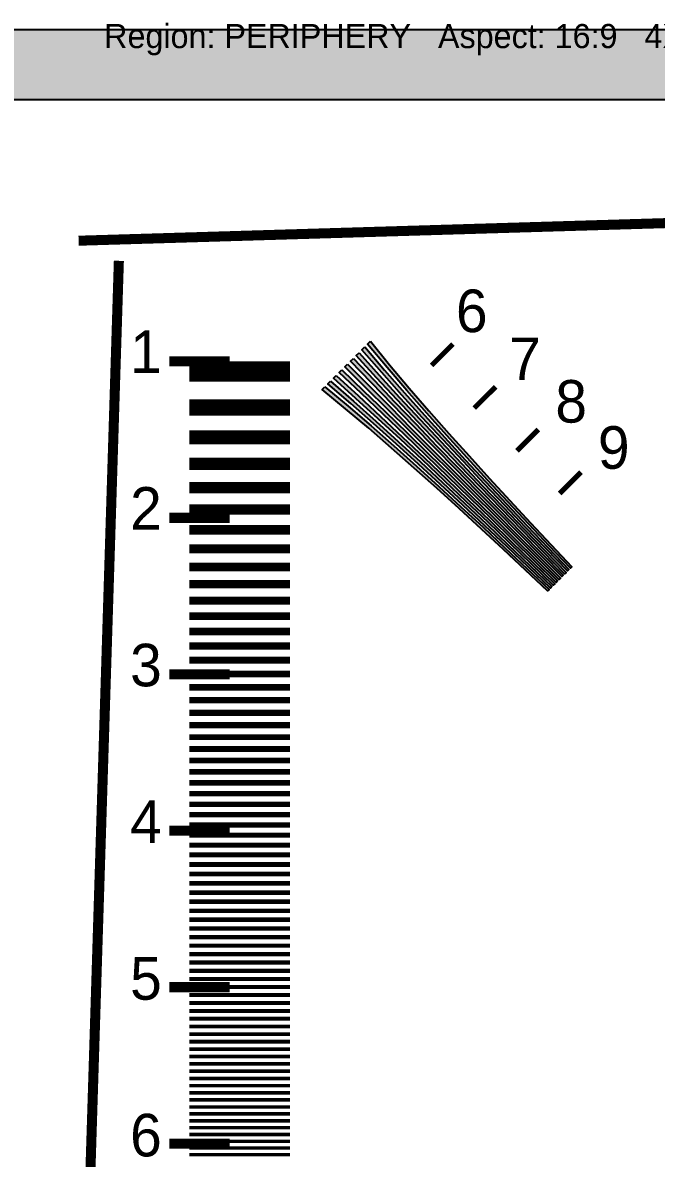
# Model space of a CAD drawing. Header units: millimetres. Extents: x 39 to 1543, y 52 to 919.
# Drawn here: x 364.9 to 616.8, y 467.3 to 919 of the extents above; entities that cross this region are included whole.
import ezdxf
from ezdxf.enums import TextEntityAlignment as Align

# ---------------------------------------------------------------- set-up
doc = ezdxf.new("R2010")
doc.units = ezdxf.units.MM
for name, color, linetype in [('FRAME', 7, 'Continuous'), ('LABELS', 7, 'Continuous'), ('NOTES', 7, 'Continuous'), ('PERIPHERY', 7, 'Continuous')]:
    doc.layers.add(name, color=color, linetype=linetype)

msp = doc.modelspace()

# ---------------------------------------------------------------- hatches: boundary and pattern name
at = {"layer": 'FRAME', "true_color": 0x000000}
h = msp.add_hatch(color=7, dxfattribs=at)
h.dxf.hatch_style = 1
h.paths.add_polyline_path([(39.12, 916.25), (1543.12, 916.25), (1543.12, 888.25), (39.12, 888.25), (39.12, 916.25)])
at = {"layer": 'PERIPHERY', "true_color": 0x000000}
h = msp.add_hatch(color=7, dxfattribs=at)
h.dxf.hatch_style = 1
h.paths.add_polyline_path([(503.12, 792.25), (510.73, 782.89), (518.48, 773.67), (526.37, 764.59), (534.32, 755.57), (542.35, 746.63), (550.41, 737.72), (558.56, 728.89), (566.73, 720.1), (574.93, 711.33), (583.16, 702.59), (582.6, 702.02), (574.34, 710.74), (566.11, 719.48), (557.88, 728.22), (549.7, 737.01), (541.59, 745.87), (533.5, 754.75), (525.49, 763.71), (517.54, 772.73), (509.71, 781.87), (501.99, 791.12), (503.12, 792.25)])
h = msp.add_hatch(color=7, dxfattribs=at)
h.dxf.hatch_style = 1
h.paths.add_polyline_path([(498.59, 787.72), (506.62, 778.79), (514.71, 769.9), (522.86, 761.08), (531.09, 752.34), (539.32, 743.6), (547.58, 734.89), (555.9, 726.24), (564.21, 717.58), (572.56, 708.95), (580.9, 700.33), (580.33, 699.76), (571.96, 708.36), (563.59, 716.96), (555.22, 725.56), (546.87, 734.19), (538.56, 742.84), (530.27, 751.52), (522.01, 760.23), (513.78, 768.97), (505.58, 777.74), (497.46, 786.59), (498.59, 787.72)])
h = msp.add_hatch(color=7, dxfattribs=at)
h.dxf.hatch_style = 1
h.paths.add_polyline_path([(500.86, 789.99), (508.66, 780.82), (516.61, 771.8), (524.61, 762.83), (532.7, 753.95), (540.82, 745.1), (548.99, 736.3), (557.23, 727.56), (565.46, 718.82), (573.74, 710.14), (582.03, 701.46), (581.47, 700.89), (573.15, 709.55), (564.83, 718.2), (556.55, 726.89), (548.29, 735.6), (540.08, 744.37), (531.88, 753.13), (523.74, 761.96), (515.65, 770.84), (507.64, 779.8), (499.72, 788.85), (500.86, 789.99)])
h = msp.add_hatch(color=7, dxfattribs=at)
h.dxf.hatch_style = 1
h.paths.add_polyline_path([(494.07, 783.2), (502.5, 774.66), (510.95, 766.14), (519.38, 757.6), (527.84, 749.09), (536.3, 740.57), (544.75, 732.06), (553.24, 723.57), (561.7, 715.06), (570.18, 706.58), (578.64, 698.06), (578.07, 697.5), (569.56, 705.95), (561.07, 714.44), (552.56, 722.9), (544.05, 731.35), (535.56, 739.84), (527.05, 748.3), (518.53, 756.75), (509.99, 765.18), (501.48, 773.64), (492.94, 782.07), (494.07, 783.2)])
h = msp.add_hatch(color=7, dxfattribs=at)
h.dxf.hatch_style = 1
h.paths.add_polyline_path([(496.33, 785.46), (504.56, 776.72), (512.82, 768.01), (521.14, 759.36), (529.45, 750.7), (537.83, 742.1), (546.17, 733.48), (554.57, 724.91), (562.97, 716.34), (571.37, 707.77), (579.77, 699.2), (579.2, 698.63), (570.78, 707.17), (562.32, 715.69), (553.89, 724.23), (545.46, 732.77), (537.06, 741.34), (528.66, 749.91), (520.26, 758.48), (511.89, 767.08), (503.54, 775.71), (495.2, 784.33), (496.33, 785.46)])
h = msp.add_hatch(color=7, dxfattribs=at)
h.dxf.hatch_style = 1
h.paths.add_polyline_path([(489.54, 778.67), (498.39, 770.56), (507.16, 762.35), (515.9, 754.12), (524.61, 745.86), (533.3, 737.58), (541.92, 729.23), (550.58, 720.92), (559.18, 712.54), (567.77, 704.17), (576.37, 695.8), (575.81, 695.23), (567.18, 703.58), (558.56, 711.92), (549.9, 720.24), (541.22, 728.52), (532.53, 736.81), (523.8, 745.04), (515.06, 753.27), (506.23, 761.42), (497.35, 769.51), (488.41, 777.54), (489.54, 778.67)])
h = msp.add_hatch(color=7, dxfattribs=at)
h.dxf.hatch_style = 1
h.paths.add_polyline_path([(491.8, 780.93), (500.43, 772.59), (509.06, 764.25), (517.66, 755.88), (526.23, 747.48), (534.8, 739.08), (543.34, 730.65), (551.91, 722.25), (560.45, 713.82), (568.96, 705.36), (577.51, 696.93), (576.94, 696.37), (568.37, 704.77), (559.8, 713.17), (551.23, 721.57), (542.63, 729.94), (534.03, 738.31), (525.44, 746.68), (516.78, 755), (508.12, 763.32), (499.41, 771.57), (490.67, 779.81), (491.8, 780.93)])
h = msp.add_hatch(color=7, dxfattribs=at)
h.dxf.hatch_style = 1
h.paths.add_polyline_path([(485.02, 774.15), (494.27, 766.43), (503.4, 758.59), (512.43, 750.64), (521.39, 742.64), (530.27, 734.55), (539.1, 726.4), (547.92, 718.26), (556.66, 710.03), (565.4, 701.8), (574.11, 693.54), (573.55, 692.97), (564.81, 701.2), (556.04, 709.41), (547.24, 717.58), (538.39, 725.7), (529.51, 733.79), (520.57, 741.82), (511.55, 749.77), (502.47, 757.66), (493.25, 765.41), (483.89, 773.02), (485.02, 774.15)])
h = msp.add_hatch(color=7, dxfattribs=at)
h.dxf.hatch_style = 1
h.paths.add_polyline_path([(487.28, 776.41), (496.33, 768.49), (505.3, 760.49), (514.18, 752.4), (523, 744.25), (531.77, 736.05), (540.51, 727.82), (549.25, 719.59), (557.93, 711.3), (566.59, 702.99), (575.24, 694.67), (574.68, 694.11), (566, 702.39), (557.31, 710.68), (548.57, 718.91), (539.81, 727.11), (531.04, 735.32), (522.18, 743.43), (513.3, 751.52), (504.34, 759.53), (495.31, 767.48), (486.15, 775.28), (487.28, 776.41)])

# ---------------------------------------------------------------- linework, layer by layer
at = {"layer": 'FRAME', "color": 250}
msp.add_lwpolyline([(39.12, 916.25), (1543.12, 916.25), (1543.12, 888.25), (39.12, 888.25), (39.12, 916.25)], close=True, dxfattribs=at)
at = {"layer": 'FRAME', "color": 250, "true_color": 0x000000}
for points in [[(39.12, 916.25), (39.12, 888.25), (1543.12, 888.25)], [(1543.12, 888.25), (1543.12, 916.25), (39.12, 916.25)]]:
    msp.add_solid(points, dxfattribs=at)
at = {"layer": 'PERIPHERY', "color": 250, "lineweight": 35}
for points, const_width in [([(387.12, 832.25), (1187.12, 856.25)], 3.99), ([(403.12, 824.25), (383.12, 184.25)], 3.99), ([(535.93, 791.12), (527.44, 782.63)], 2), ([(447.12, 784.25), (423.12, 784.25)], 4), ([(471.12, 780.25), (431.12, 780.25)], 8), ([(552.9, 774.15), (544.41, 765.66)], 2), ([(471.12, 765.94), (431.12, 765.94)], 6.44), ([(471.12, 754), (431.12, 754)], 5.55), ([(569.87, 757.18), (561.38, 748.69)], 2), ([(471.12, 743.53), (431.12, 743.53)], 4.95), ([(586.84, 740.21), (578.35, 731.72)], 2), ([(471.12, 734.07), (431.12, 734.07)], 4.52), ([(471.12, 725.37), (431.12, 725.37)], 4.18), ([(447.12, 722.03), (423.12, 722.03)], 4), ([(471.12, 717.29), (431.12, 717.29)], 3.91), ([(471.12, 709.69), (431.12, 709.69)], 3.69), ([(471.12, 702.5), (431.12, 702.5)], 3.5), ([(471.12, 695.67), (431.12, 695.67)], 3.34), ([(471.12, 689.14), (431.12, 689.14)], 3.2), ([(471.12, 682.87), (431.12, 682.87)], 3.07), ([(471.12, 676.84), (431.12, 676.84)], 2.96), ([(471.12, 671.02), (431.12, 671.02)], 2.86), ([(471.12, 665.39), (431.12, 665.39)], 2.77), ([(447.12, 659.81), (423.12, 659.81)], 4), ([(471.12, 659.94), (431.12, 659.94)], 2.69), ([(471.12, 654.64), (431.12, 654.64)], 2.61), ([(471.12, 649.48), (431.12, 649.48)], 2.54), ([(471.12, 644.46), (431.12, 644.46)], 2.48), ([(471.12, 639.56), (431.12, 639.56)], 2.42), ([(471.12, 634.78), (431.12, 634.78)], 2.36), ([(471.12, 630.1), (431.12, 630.1)], 2.31), ([(471.12, 625.52), (431.12, 625.52)], 2.26), ([(471.12, 621.04), (431.12, 621.04)], 2.22), ([(471.12, 616.64), (431.12, 616.64)], 2.18), ([(471.12, 612.33), (431.12, 612.33)], 2.14), ([(471.12, 608.1), (431.12, 608.1)], 2.1), ([(471.12, 603.94), (431.12, 603.94)], 2.06), ([(471.12, 599.85), (431.12, 599.85)], 2.03), ([(447.12, 597.58), (423.12, 597.58)], 4), ([(471.12, 595.83), (431.12, 595.83)], 1.99), ([(471.12, 591.88), (431.12, 591.88)], 1.96), ([(471.12, 587.98), (431.12, 587.98)], 1.93), ([(471.12, 584.14), (431.12, 584.14)], 1.9), ([(471.12, 580.36), (431.12, 580.36)], 1.88), ([(471.12, 576.64), (431.12, 576.64)], 1.85), ([(471.12, 572.96), (431.12, 572.96)], 1.83), ([(471.12, 569.33), (431.12, 569.33)], 1.8), ([(471.12, 565.75), (431.12, 565.75)], 1.78), ([(471.12, 562.21), (431.12, 562.21)], 1.76), ([(471.12, 558.72), (431.12, 558.72)], 1.74), ([(471.12, 555.27), (431.12, 555.27)], 1.71), ([(471.12, 551.86), (431.12, 551.86)], 1.69), ([(471.12, 548.49), (431.12, 548.49)], 1.68), ([(471.12, 545.16), (431.12, 545.16)], 1.66), ([(471.12, 541.87), (431.12, 541.87)], 1.64), ([(471.12, 538.61), (431.12, 538.61)], 1.62), ([(447.12, 535.36), (423.12, 535.36)], 4), ([(471.12, 535.38), (431.12, 535.38)], 1.6), ([(471.12, 532.19), (431.12, 532.19)], 1.59), ([(471.12, 529.03), (431.12, 529.03)], 1.57), ([(471.12, 525.9), (431.12, 525.9)], 1.56), ([(471.12, 522.8), (431.12, 522.8)], 1.54), ([(471.12, 519.73), (431.12, 519.73)], 1.53), ([(471.12, 516.69), (431.12, 516.69)], 1.51), ([(471.12, 513.68), (431.12, 513.68)], 1.5), ([(471.12, 510.7), (431.12, 510.7)], 1.49), ([(471.12, 507.74), (431.12, 507.74)], 1.47), ([(471.12, 504.81), (431.12, 504.81)], 1.46), ([(471.12, 501.9), (431.12, 501.9)], 1.45), ([(471.12, 499.02), (431.12, 499.02)], 1.44), ([(471.12, 496.16), (431.12, 496.16)], 1.42), ([(471.12, 493.32), (431.12, 493.32)], 1.41), ([(471.12, 490.51), (431.12, 490.51)], 1.4), ([(471.12, 487.72), (431.12, 487.72)], 1.39), ([(471.12, 484.95), (431.12, 484.95)], 1.38), ([(471.12, 482.2), (431.12, 482.2)], 1.37), ([(471.12, 479.47), (431.12, 479.47)], 1.36), ([(447.12, 473.14), (423.12, 473.14)], 4), ([(471.12, 476.76), (431.12, 476.76)], 1.35), ([(471.12, 474.08), (431.12, 474.08)], 1.34), ([(471.12, 471.41), (431.12, 471.41)], 1.33), ([(471.12, 468.76), (431.12, 468.76)], 1.32)]:
    msp.add_lwpolyline(points, dxfattribs=dict(at, const_width=const_width))
at = {"layer": 'PERIPHERY', "color": 250}
for points in [[(503.12, 792.25), (510.73, 782.89), (518.48, 773.67), (526.37, 764.59), (534.32, 755.57), (542.35, 746.63), (550.41, 737.72), (558.56, 728.89), (566.73, 720.1), (574.93, 711.33), (583.16, 702.59), (582.6, 702.02), (574.34, 710.74), (566.11, 719.48), (557.88, 728.22), (549.7, 737.01), (541.59, 745.87), (533.5, 754.75), (525.49, 763.71), (517.54, 772.73), (509.71, 781.87), (501.99, 791.12), (503.12, 792.25)], [(498.59, 787.72), (506.62, 778.79), (514.71, 769.9), (522.86, 761.08), (531.09, 752.34), (539.32, 743.6), (547.58, 734.89), (555.9, 726.24), (564.21, 717.58), (572.56, 708.95), (580.9, 700.33), (580.33, 699.76), (571.96, 708.36), (563.59, 716.96), (555.22, 725.56), (546.87, 734.19), (538.56, 742.84), (530.27, 751.52), (522.01, 760.23), (513.78, 768.97), (505.58, 777.74), (497.46, 786.59), (498.59, 787.72)], [(500.86, 789.99), (508.66, 780.82), (516.61, 771.8), (524.61, 762.83), (532.7, 753.95), (540.82, 745.1), (548.99, 736.3), (557.23, 727.56), (565.46, 718.82), (573.74, 710.14), (582.03, 701.46), (581.47, 700.89), (573.15, 709.55), (564.83, 718.2), (556.55, 726.89), (548.29, 735.6), (540.08, 744.37), (531.88, 753.13), (523.74, 761.96), (515.65, 770.84), (507.64, 779.8), (499.72, 788.85), (500.86, 789.99)], [(494.07, 783.2), (502.5, 774.66), (510.95, 766.14), (519.38, 757.6), (527.84, 749.09), (536.3, 740.57), (544.75, 732.06), (553.24, 723.57), (561.7, 715.06), (570.18, 706.58), (578.64, 698.06), (578.07, 697.5), (569.56, 705.95), (561.07, 714.44), (552.56, 722.9), (544.05, 731.35), (535.56, 739.84), (527.05, 748.3), (518.53, 756.75), (509.99, 765.18), (501.48, 773.64), (492.94, 782.07), (494.07, 783.2)], [(496.33, 785.46), (504.56, 776.72), (512.82, 768.01), (521.14, 759.36), (529.45, 750.7), (537.83, 742.1), (546.17, 733.48), (554.57, 724.91), (562.97, 716.34), (571.37, 707.77), (579.77, 699.2), (579.2, 698.63), (570.78, 707.17), (562.32, 715.69), (553.89, 724.23), (545.46, 732.77), (537.06, 741.34), (528.66, 749.91), (520.26, 758.48), (511.89, 767.08), (503.54, 775.71), (495.2, 784.33), (496.33, 785.46)], [(489.54, 778.67), (498.39, 770.56), (507.16, 762.35), (515.9, 754.12), (524.61, 745.86), (533.3, 737.58), (541.92, 729.23), (550.58, 720.92), (559.18, 712.54), (567.77, 704.17), (576.37, 695.8), (575.81, 695.23), (567.18, 703.58), (558.56, 711.92), (549.9, 720.24), (541.22, 728.52), (532.53, 736.81), (523.8, 745.04), (515.06, 753.27), (506.23, 761.42), (497.35, 769.51), (488.41, 777.54), (489.54, 778.67)], [(491.8, 780.93), (500.43, 772.59), (509.06, 764.25), (517.66, 755.88), (526.23, 747.48), (534.8, 739.08), (543.34, 730.65), (551.91, 722.25), (560.45, 713.82), (568.96, 705.36), (577.51, 696.93), (576.94, 696.37), (568.37, 704.77), (559.8, 713.17), (551.23, 721.57), (542.63, 729.94), (534.03, 738.31), (525.44, 746.68), (516.78, 755), (508.12, 763.32), (499.41, 771.57), (490.67, 779.81), (491.8, 780.93)], [(485.02, 774.15), (494.27, 766.43), (503.4, 758.59), (512.43, 750.64), (521.39, 742.64), (530.27, 734.55), (539.1, 726.4), (547.92, 718.26), (556.66, 710.03), (565.4, 701.8), (574.11, 693.54), (573.55, 692.97), (564.81, 701.2), (556.04, 709.41), (547.24, 717.58), (538.39, 725.7), (529.51, 733.79), (520.57, 741.82), (511.55, 749.77), (502.47, 757.66), (493.25, 765.41), (483.89, 773.02), (485.02, 774.15)], [(487.28, 776.41), (496.33, 768.49), (505.3, 760.49), (514.18, 752.4), (523, 744.25), (531.77, 736.05), (540.51, 727.82), (549.25, 719.59), (557.93, 711.3), (566.59, 702.99), (575.24, 694.67), (574.68, 694.11), (566, 702.39), (557.31, 710.68), (548.57, 718.91), (539.81, 727.11), (531.04, 735.32), (522.18, 743.43), (513.3, 751.52), (504.34, 759.53), (495.31, 767.48), (486.15, 775.28), (487.28, 776.41)]]:
    msp.add_lwpolyline(points, close=True, dxfattribs=at)
at = {"layer": 'PERIPHERY', "color": 250, "true_color": 0x000000}
for points in [[(503.12, 792.25), (501.99, 791.12), (509.71, 781.87)], [(503.12, 792.25), (509.71, 781.87), (517.54, 772.73)], [(503.12, 792.25), (517.54, 772.73), (525.49, 763.71)], [(503.12, 792.25), (525.49, 763.71), (533.5, 754.75)], [(533.5, 754.75), (510.73, 782.89), (503.12, 792.25)], [(498.59, 787.72), (497.46, 786.59), (505.58, 777.74)], [(498.59, 787.72), (505.58, 777.74), (513.78, 768.97)], [(498.59, 787.72), (513.78, 768.97), (522.01, 760.23)], [(498.59, 787.72), (522.01, 760.23), (530.27, 751.52)], [(498.59, 787.72), (530.27, 751.52), (538.56, 742.84)], [(538.56, 742.84), (506.62, 778.79), (498.59, 787.72)], [(500.86, 789.99), (499.72, 788.85), (507.64, 779.8)], [(500.86, 789.99), (507.64, 779.8), (515.65, 770.84)], [(500.86, 789.99), (515.65, 770.84), (523.74, 761.96)], [(500.86, 789.99), (523.74, 761.96), (531.88, 753.13)], [(531.88, 753.13), (508.66, 780.82), (500.86, 789.99)], [(494.07, 783.2), (492.94, 782.07), (501.48, 773.64)], [(494.07, 783.2), (501.48, 773.64), (509.99, 765.18)], [(494.07, 783.2), (509.99, 765.18), (518.53, 756.75)], [(494.07, 783.2), (518.53, 756.75), (527.05, 748.3)], [(494.07, 783.2), (527.05, 748.3), (535.56, 739.84)], [(494.07, 783.2), (535.56, 739.84), (544.05, 731.35)], [(494.07, 783.2), (544.05, 731.35), (552.56, 722.9)], [(494.07, 783.2), (552.56, 722.9), (561.07, 714.44)], [(494.07, 783.2), (561.07, 714.44), (569.56, 705.95)], [(494.07, 783.2), (569.56, 705.95), (578.07, 697.5)], [(578.07, 697.5), (502.5, 774.66), (494.07, 783.2)], [(496.33, 785.46), (495.2, 784.33), (503.54, 775.71)], [(496.33, 785.46), (503.54, 775.71), (511.89, 767.08)], [(496.33, 785.46), (511.89, 767.08), (520.26, 758.48)], [(496.33, 785.46), (520.26, 758.48), (528.66, 749.91)], [(496.33, 785.46), (528.66, 749.91), (537.06, 741.34)], [(496.33, 785.46), (537.06, 741.34), (545.46, 732.77)], [(496.33, 785.46), (545.46, 732.77), (553.89, 724.23)], [(553.89, 724.23), (504.56, 776.72), (496.33, 785.46)], [(533.5, 754.75), (518.48, 773.67), (510.73, 782.89)], [(489.54, 778.67), (488.41, 777.54), (497.35, 769.51)], [(489.54, 778.67), (497.35, 769.51), (506.23, 761.42)], [(489.54, 778.67), (506.23, 761.42), (515.06, 753.27)], [(489.54, 778.67), (515.06, 753.27), (523.8, 745.04)], [(489.54, 778.67), (523.8, 745.04), (532.53, 736.81)], [(489.54, 778.67), (532.53, 736.81), (541.22, 728.52)], [(489.54, 778.67), (541.22, 728.52), (549.9, 720.24)], [(489.54, 778.67), (549.9, 720.24), (558.56, 711.92)], [(489.54, 778.67), (558.56, 711.92), (567.18, 703.58)], [(489.54, 778.67), (567.18, 703.58), (576.37, 695.8)], [(489.54, 778.67), (576.37, 695.8), (567.77, 704.17)], [(489.54, 778.67), (567.77, 704.17), (559.18, 712.54)], [(489.54, 778.67), (559.18, 712.54), (550.58, 720.92)], [(489.54, 778.67), (550.58, 720.92), (541.92, 729.23)], [(489.54, 778.67), (541.92, 729.23), (533.3, 737.58)], [(489.54, 778.67), (533.3, 737.58), (524.61, 745.86)], [(489.54, 778.67), (524.61, 745.86), (515.9, 754.12)], [(489.54, 778.67), (515.9, 754.12), (507.16, 762.35)], [(507.16, 762.35), (498.39, 770.56), (489.54, 778.67)], [(491.8, 780.93), (490.67, 779.81), (499.41, 771.57)], [(491.8, 780.93), (499.41, 771.57), (508.12, 763.32)], [(491.8, 780.93), (508.12, 763.32), (516.78, 755)], [(491.8, 780.93), (516.78, 755), (525.44, 746.68)], [(491.8, 780.93), (525.44, 746.68), (534.03, 738.31)], [(491.8, 780.93), (534.03, 738.31), (542.63, 729.94)], [(491.8, 780.93), (542.63, 729.94), (551.23, 721.57)], [(491.8, 780.93), (551.23, 721.57), (559.8, 713.17)], [(491.8, 780.93), (559.8, 713.17), (568.37, 704.77)], [(491.8, 780.93), (568.37, 704.77), (576.94, 696.37)], [(491.8, 780.93), (576.94, 696.37), (577.51, 696.93)], [(491.8, 780.93), (577.51, 696.93), (568.96, 705.36)], [(491.8, 780.93), (568.96, 705.36), (560.45, 713.82)], [(491.8, 780.93), (560.45, 713.82), (551.91, 722.25)], [(491.8, 780.93), (551.91, 722.25), (543.34, 730.65)], [(491.8, 780.93), (543.34, 730.65), (534.8, 739.08)], [(491.8, 780.93), (534.8, 739.08), (526.23, 747.48)], [(491.8, 780.93), (526.23, 747.48), (517.66, 755.88)], [(491.8, 780.93), (517.66, 755.88), (509.06, 764.25)], [(509.06, 764.25), (500.43, 772.59), (491.8, 780.93)], [(538.56, 742.84), (514.71, 769.9), (506.62, 778.79)], [(531.88, 753.13), (516.61, 771.8), (508.66, 780.82)], [(485.02, 774.15), (483.89, 773.02), (493.25, 765.41)], [(485.02, 774.15), (493.25, 765.41), (502.47, 757.66)], [(485.02, 774.15), (502.47, 757.66), (511.55, 749.77)], [(485.02, 774.15), (511.55, 749.77), (520.57, 741.82)], [(485.02, 774.15), (520.57, 741.82), (529.51, 733.79)], [(485.02, 774.15), (529.51, 733.79), (574.11, 693.54)], [(485.02, 774.15), (574.11, 693.54), (565.4, 701.8)], [(485.02, 774.15), (565.4, 701.8), (556.66, 710.03)], [(485.02, 774.15), (556.66, 710.03), (547.92, 718.26)], [(485.02, 774.15), (547.92, 718.26), (539.1, 726.4)], [(485.02, 774.15), (539.1, 726.4), (530.27, 734.55)], [(485.02, 774.15), (530.27, 734.55), (521.39, 742.64)], [(485.02, 774.15), (521.39, 742.64), (512.43, 750.64)], [(485.02, 774.15), (512.43, 750.64), (503.4, 758.59)], [(503.4, 758.59), (494.27, 766.43), (485.02, 774.15)], [(487.28, 776.41), (486.15, 775.28), (495.31, 767.48)], [(487.28, 776.41), (495.31, 767.48), (504.34, 759.53)], [(487.28, 776.41), (504.34, 759.53), (513.3, 751.52)], [(487.28, 776.41), (513.3, 751.52), (522.18, 743.43)], [(487.28, 776.41), (522.18, 743.43), (531.04, 735.32)], [(487.28, 776.41), (531.04, 735.32), (539.81, 727.11)], [(487.28, 776.41), (539.81, 727.11), (548.57, 718.91)], [(487.28, 776.41), (548.57, 718.91), (575.24, 694.67)], [(487.28, 776.41), (575.24, 694.67), (566.59, 702.99)], [(487.28, 776.41), (566.59, 702.99), (557.93, 711.3)], [(487.28, 776.41), (557.93, 711.3), (549.25, 719.59)], [(487.28, 776.41), (549.25, 719.59), (540.51, 727.82)], [(487.28, 776.41), (540.51, 727.82), (531.77, 736.05)], [(487.28, 776.41), (531.77, 736.05), (523, 744.25)], [(487.28, 776.41), (523, 744.25), (514.18, 752.4)], [(487.28, 776.41), (514.18, 752.4), (505.3, 760.49)], [(505.3, 760.49), (496.33, 768.49), (487.28, 776.41)], [(578.07, 697.5), (510.95, 766.14), (502.5, 774.66)], [(553.89, 724.23), (512.82, 768.01), (504.56, 776.72)], [(533.5, 754.75), (526.37, 764.59), (518.48, 773.67)], [(553.89, 724.23), (521.14, 759.36), (512.82, 768.01)], [(538.56, 742.84), (522.86, 761.08), (514.71, 769.9)], [(531.88, 753.13), (524.61, 762.83), (516.61, 771.8)], [(578.07, 697.5), (519.38, 757.6), (510.95, 766.14)], [(533.5, 754.75), (534.32, 755.57), (526.37, 764.59)], [(553.89, 724.23), (529.45, 750.7), (521.14, 759.36)], [(538.56, 742.84), (531.09, 752.34), (522.86, 761.08)], [(531.88, 753.13), (532.7, 753.95), (524.61, 762.83)], [(578.07, 697.5), (527.84, 749.09), (519.38, 757.6)], [(533.5, 754.75), (542.35, 746.63), (534.32, 755.57)], [(533.5, 754.75), (541.59, 745.87), (549.7, 737.01)], [(533.5, 754.75), (549.7, 737.01), (557.88, 728.22)], [(533.5, 754.75), (557.88, 728.22), (566.11, 719.48)], [(533.5, 754.75), (566.11, 719.48), (574.34, 710.74)], [(533.5, 754.75), (574.34, 710.74), (582.6, 702.02)], [(533.5, 754.75), (582.6, 702.02), (583.16, 702.59)], [(533.5, 754.75), (583.16, 702.59), (574.93, 711.33)], [(533.5, 754.75), (574.93, 711.33), (566.73, 720.1)], [(533.5, 754.75), (566.73, 720.1), (558.56, 728.89)], [(533.5, 754.75), (558.56, 728.89), (550.41, 737.72)], [(533.5, 754.75), (550.41, 737.72), (542.35, 746.63)], [(553.89, 724.23), (537.83, 742.1), (529.45, 750.7)], [(538.56, 742.84), (539.32, 743.6), (531.09, 752.34)], [(531.88, 753.13), (540.82, 745.1), (532.7, 753.95)], [(531.88, 753.13), (540.08, 744.37), (556.55, 726.89)], [(531.88, 753.13), (556.55, 726.89), (564.83, 718.2)], [(531.88, 753.13), (564.83, 718.2), (573.15, 709.55)], [(531.88, 753.13), (573.15, 709.55), (581.47, 700.89)], [(531.88, 753.13), (581.47, 700.89), (582.03, 701.46)], [(531.88, 753.13), (582.03, 701.46), (573.74, 710.14)], [(531.88, 753.13), (573.74, 710.14), (565.46, 718.82)], [(531.88, 753.13), (565.46, 718.82), (557.23, 727.56)], [(531.88, 753.13), (557.23, 727.56), (548.99, 736.3)], [(531.88, 753.13), (548.99, 736.3), (540.82, 745.1)], [(578.07, 697.5), (536.3, 740.57), (527.84, 749.09)], [(553.89, 724.23), (546.17, 733.48), (537.83, 742.1)], [(538.56, 742.84), (547.58, 734.89), (539.32, 743.6)], [(538.56, 742.84), (546.87, 734.19), (555.22, 725.56)], [(538.56, 742.84), (555.22, 725.56), (563.59, 716.96)], [(538.56, 742.84), (563.59, 716.96), (571.96, 708.36)], [(538.56, 742.84), (571.96, 708.36), (580.33, 699.76)], [(538.56, 742.84), (580.33, 699.76), (580.9, 700.33)], [(538.56, 742.84), (580.9, 700.33), (572.56, 708.95)], [(538.56, 742.84), (572.56, 708.95), (564.21, 717.58)], [(538.56, 742.84), (564.21, 717.58), (555.9, 726.24)], [(538.56, 742.84), (555.9, 726.24), (547.58, 734.89)], [(540.08, 744.37), (548.29, 735.6), (556.55, 726.89)], [(578.07, 697.5), (544.75, 732.06), (536.3, 740.57)], [(529.51, 733.79), (538.39, 725.7), (574.11, 693.54)], [(578.07, 697.5), (553.24, 723.57), (544.75, 732.06)], [(553.89, 724.23), (554.57, 724.91), (546.17, 733.48)], [(538.39, 725.7), (547.24, 717.58), (574.11, 693.54)], [(578.07, 697.5), (561.7, 715.06), (553.24, 723.57)], [(553.89, 724.23), (562.97, 716.34), (554.57, 724.91)], [(553.89, 724.23), (562.32, 715.69), (570.78, 707.17)], [(553.89, 724.23), (570.78, 707.17), (579.77, 699.2)], [(553.89, 724.23), (579.77, 699.2), (571.37, 707.77)], [(553.89, 724.23), (571.37, 707.77), (562.97, 716.34)], [(548.57, 718.91), (557.31, 710.68), (575.24, 694.67)], [(547.24, 717.58), (556.04, 709.41), (574.11, 693.54)], [(578.07, 697.5), (570.18, 706.58), (561.7, 715.06)], [(556.04, 709.41), (564.81, 701.2), (574.11, 693.54)], [(557.31, 710.68), (566, 702.39), (575.24, 694.67)], [(578.07, 697.5), (578.64, 698.06), (570.18, 706.58)], [(570.78, 707.17), (579.2, 698.63), (579.77, 699.2)], [(564.81, 701.2), (573.55, 692.97), (574.11, 693.54)], [(566, 702.39), (574.68, 694.11), (575.24, 694.67)], [(567.18, 703.58), (575.81, 695.23), (576.37, 695.8)]]:
    msp.add_solid(points, dxfattribs=at)

# ---------------------------------------------------------------- texts
at = {"layer": 'LABELS', "color": 250}
for s, p in [('6', (537.11, 795.89)), ('1', (407.59, 779.66)), ('7', (558.28, 776.82)), ('8', (576.62, 759.9)), ('9', (593.55, 741.54)), ('2', (407.59, 717.33)), ('3', (407.59, 655.01)), ('4', (407.59, 592.69)), ('5', (407.59, 530.36)), ('6', (407.59, 468.04))]:
    msp.add_text(s, height=16.93, dxfattribs=at).set_placement(p)
at = {"layer": 'NOTES', "color": 250}
msp.add_text('Region: PERIPHERY   Aspect: 16:9   4X   Full PH=800 mm   Tile height=808 mm   If this tile fills the frame, multiply labeled LW/PH by 0.99', height=9.6, dxfattribs=at).set_placement((791.12, 913.65), align=Align.MIDDLE_CENTER)

doc.saveas('drawing.dxf')
